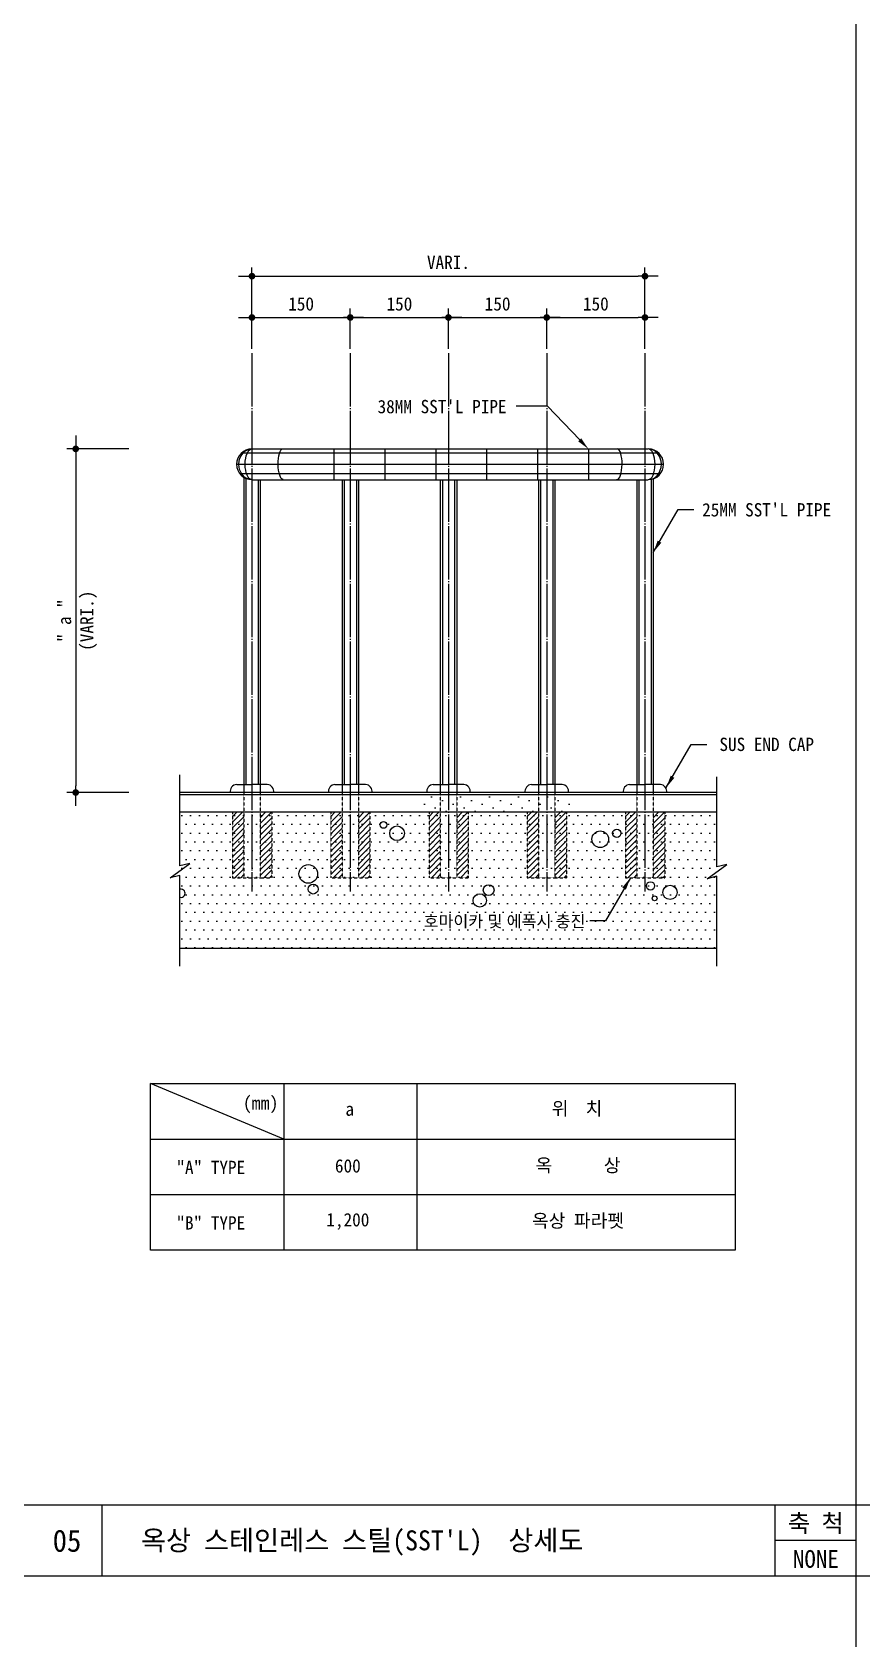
# Model space of a CAD drawing. Header units: millimetres. Extents: x 209 to 75467, y 6568 to 12199.
# Drawn here: x 73093 to 74028, y 6572 to 8391 of the extents above; entities that cross this region are included whole.
import ezdxf
from ezdxf.enums import TextEntityAlignment as Align

# ---------------------------------------------------------------- set-up
doc = ezdxf.new("R2010")
doc.units = ezdxf.units.MM
doc.header["$MEASUREMENT"] = 0
doc.linetypes.add('CENTER', pattern=[65, 60, -2, 1, -2])
doc.linetypes.add('HID', pattern=[2, 1.1, -0.9])
doc.layers.get('0').update_dxf_attribs({"linetype": 'CONTINUOUS'})
for name, color, linetype in [('4WIN', 7, 'CONTINUOUS'), ('A-DET', 7, 'CONTINUOUS'), ('BORDER', 7, 'CONTINUOUS'), ('CA-ANNO-TEXT', 3, 'CONTINUOUS'), ('CEN', 1, 'CENTER'), ('COL', 2, 'CONTINUOUS'), ('EL', 4, 'CONTINUOUS'), ('FIN', 5, 'CONTINUOUS'), ('LEAD-TEX', 3, 'CONTINUOUS'), ('SYM', 7, 'CONTINUOUS')]:
    doc.layers.add(name, color=color, linetype=linetype)
for name, color, linetype, lineweight in [('A-DIMS', 7, 'CONTINUOUS', 25), ('A-MKXS-LEAD', 7, 'CONTINUOUS', 25), ('A-MKXS-TEXT1', 3, 'CONTINUOUS', 25), ('A-XXXX-TABL', 7, 'CONTINUOUS', 25)]:
    doc.layers.add(name, color=color, linetype=linetype, lineweight=lineweight)
doc.styles.add('HY울릉도L', font='H2GTRE.TTF')
doc.styles.add('나눔바른고딕', font='')
doc.styles.add('돋움체', font='')
doc.styles.get('나눔바른고딕').set_extended_font_data('NaviUpdaterGenesis Bold', bold=True)
doc.styles.get('돋움체').set_extended_font_data('DotumChe')
doc.dimstyles.new('CDIM', dxfattribs={"dimtxt": 3, "dimasz": 1.5, "dimexe": 2, "dimexo": 1, "dimgap": 1, "dimtad": 1, "dimdec": 0, "dimrnd": 0.5, "dimzin": 0, "dimdsep": 32, "dimlunit": 6, "dimtxsty": 'HY울릉도L', "dimblk1": '_CIDOT', "dimblk2": '_CIDOT', "dimsah": 1, "dimcen": 5.5, "dimclrd": 2, "dimclre": 2, "dimclrt": 7, "dimadec": 0, "dimazin": 0, "dimtfac": 1, "dimtdec": 0, "dimtix": 1, "dimtmove": 2, "dimatfit": 1, "dimldrblk": '_CIDOT', "dimfxl": 1, "dimtolj": 1, "dimtzin": 0, "dimlwd": -1, "dimarcsym": 0})

# ---------------------------------------------------------------- blocks, each defined once
blk = doc.blocks.new('_CIDOT')
at = {"color": 0, "linetype": 'ByBlock'}
blk.add_line((2, 0), (-1, 0), dxfattribs=at)
at = {"color": 0, "linetype": 'ByBlock', "const_width": 0.5}
blk.add_lwpolyline([(-0.25, 0, 1), (0.25, 0, 1)], format="xyb", close=True, dxfattribs=at)
blk = doc.blocks.new('*D578')
at = {"layer": 'A-DIMS', "lineweight": -2, "transparency": 16777216}
for p, q in [((73340.4, 8034.4), (73340.4, 8079.6)), ((73451.2, 8034.4), (73451.2, 8079.6))]:
    blk.add_line(p, q, dxfattribs=at)
at = {"layer": 'A-DIMS', "transparency": 16777216}
blk.add_line((73347.9, 8069.6), (73443.7, 8069.6), dxfattribs=at)
at = {"layer": 'A-DIMS', "transparency": 16777216, "xscale": 7.5, "yscale": 7.5, "zscale": 7.5, "rotation": 180}
blk.add_blockref('_CIDOT', (73340.4, 8069.6), dxfattribs=at)
at = {"layer": 'A-DIMS', "transparency": 16777216, "xscale": 7.5, "yscale": 7.5, "zscale": 7.5}
blk.add_blockref('_CIDOT', (73451.2, 8069.6), dxfattribs=at)
at = {"layer": 'A-DIMS', "color": 3, "transparency": 16777216, "insert": (73395.8, 8084.8), "char_height": 15, "attachment_point": 5, "style": '돋움체'}
blk.add_mtext('\\A1;150', dxfattribs=at)
blk = doc.blocks.new('*D579')
at = {"layer": 'A-DIMS', "lineweight": -2, "transparency": 16777216}
for p, q in [((73201.5, 7921.5), (73131.8, 7921.5)), ((73201.5, 7534.3), (73131.8, 7534.3))]:
    blk.add_line(p, q, dxfattribs=at)
at = {"layer": 'A-DIMS', "transparency": 16777216}
blk.add_line((73141.8, 7914), (73141.8, 7541.8), dxfattribs=at)
at = {"layer": 'A-DIMS', "transparency": 16777216, "xscale": 7.5, "yscale": 7.5, "zscale": 7.5}
for p, rotation in [((73141.8, 7921.5), 90), ((73141.8, 7534.3), 270)]:
    blk.add_blockref('_CIDOT', p, dxfattribs=dict(at, rotation=rotation))
at = {"layer": 'A-DIMS', "color": 3, "transparency": 16777216, "char_height": 15, "attachment_point": 5, "rotation": 90, "style": '돋움체'}
for s, insert in [('\\A1;{\\C256;" a "', (73129.2, 7727.9)), ('\\A1;(VARI.)}', (73156.3, 7727.9))]:
    blk.add_mtext(s, dxfattribs=dict(at, insert=insert))
blk = doc.blocks.new('*D589')
at = {"layer": 'A-DIMS', "lineweight": -2, "transparency": 16777216}
for p, q in [((73340.4, 8034.4), (73340.4, 8126.1)), ((73783.4, 8034.4), (73783.4, 8126.1))]:
    blk.add_line(p, q, dxfattribs=at)
at = {"layer": 'A-DIMS', "transparency": 16777216}
blk.add_line((73347.9, 8116.1), (73775.9, 8116.1), dxfattribs=at)
at = {"layer": 'A-DIMS', "transparency": 16777216, "xscale": 7.5, "yscale": 7.5, "zscale": 7.5, "rotation": 180}
blk.add_blockref('_CIDOT', (73340.4, 8116.1), dxfattribs=at)
at = {"layer": 'A-DIMS', "transparency": 16777216, "xscale": 7.5, "yscale": 7.5, "zscale": 7.5}
blk.add_blockref('_CIDOT', (73783.4, 8116.1), dxfattribs=at)
at = {"layer": 'A-DIMS', "color": 3, "transparency": 16777216, "insert": (73561.9, 8131.6), "char_height": 15, "attachment_point": 5, "style": '돋움체'}
blk.add_mtext('\\A1;VARI.', dxfattribs=at)
blk = doc.blocks.new('*D590')
at = {"layer": 'A-DIMS', "lineweight": -2, "transparency": 16777216}
for p, q in [((73451.2, 8034.4), (73451.2, 8079.6)), ((73561.9, 8034.4), (73561.9, 8079.6))]:
    blk.add_line(p, q, dxfattribs=at)
at = {"layer": 'A-DIMS', "transparency": 16777216}
blk.add_line((73458.7, 8069.6), (73554.4, 8069.6), dxfattribs=at)
at = {"layer": 'A-DIMS', "transparency": 16777216, "xscale": 7.5, "yscale": 7.5, "zscale": 7.5, "rotation": 180}
blk.add_blockref('_CIDOT', (73451.2, 8069.6), dxfattribs=at)
at = {"layer": 'A-DIMS', "transparency": 16777216, "xscale": 7.5, "yscale": 7.5, "zscale": 7.5}
blk.add_blockref('_CIDOT', (73561.9, 8069.6), dxfattribs=at)
at = {"layer": 'A-DIMS', "color": 3, "transparency": 16777216, "insert": (73506.6, 8084.8), "char_height": 15, "attachment_point": 5, "style": '돋움체'}
blk.add_mtext('\\A1;150', dxfattribs=at)
blk = doc.blocks.new('*D591')
at = {"layer": 'A-DIMS', "lineweight": -2, "transparency": 16777216}
for p, q in [((73561.9, 8034.4), (73561.9, 8079.6)), ((73672.7, 8034.4), (73672.7, 8079.6))]:
    blk.add_line(p, q, dxfattribs=at)
at = {"layer": 'A-DIMS', "transparency": 16777216}
blk.add_line((73569.4, 8069.6), (73665.2, 8069.6), dxfattribs=at)
at = {"layer": 'A-DIMS', "transparency": 16777216, "xscale": 7.5, "yscale": 7.5, "zscale": 7.5, "rotation": 180}
blk.add_blockref('_CIDOT', (73561.9, 8069.6), dxfattribs=at)
at = {"layer": 'A-DIMS', "transparency": 16777216, "xscale": 7.5, "yscale": 7.5, "zscale": 7.5}
blk.add_blockref('_CIDOT', (73672.7, 8069.6), dxfattribs=at)
at = {"layer": 'A-DIMS', "color": 3, "transparency": 16777216, "insert": (73617.3, 8084.8), "char_height": 15, "attachment_point": 5, "style": '돋움체'}
blk.add_mtext('\\A1;150', dxfattribs=at)
blk = doc.blocks.new('*D592')
at = {"layer": 'A-DIMS', "lineweight": -2, "transparency": 16777216}
for p, q in [((73672.7, 8034.4), (73672.7, 8079.6)), ((73783.4, 8034.4), (73783.4, 8079.6))]:
    blk.add_line(p, q, dxfattribs=at)
at = {"layer": 'A-DIMS', "transparency": 16777216}
blk.add_line((73680.2, 8069.6), (73775.9, 8069.6), dxfattribs=at)
at = {"layer": 'A-DIMS', "transparency": 16777216, "xscale": 7.5, "yscale": 7.5, "zscale": 7.5, "rotation": 180}
blk.add_blockref('_CIDOT', (73672.7, 8069.6), dxfattribs=at)
at = {"layer": 'A-DIMS', "transparency": 16777216, "xscale": 7.5, "yscale": 7.5, "zscale": 7.5}
blk.add_blockref('_CIDOT', (73783.4, 8069.6), dxfattribs=at)
at = {"layer": 'A-DIMS', "color": 3, "transparency": 16777216, "insert": (73728, 8084.8), "char_height": 15, "attachment_point": 5, "style": '돋움체'}
blk.add_mtext('\\A1;150', dxfattribs=at)

msp = doc.modelspace()

# ---------------------------------------------------------------- hatches: boundary and pattern name
at = {"layer": '4WIN'}
h = msp.add_hatch(dxfattribs=at)
h.set_pattern_fill('DOTS', scale=184.570312, angle=45, style=0)
h.set_pattern_definition([(45, (69256.417, 4727.57), (-4.078466, 12.235399), [0, -11.535645])])
h.paths.add_polyline_path([(73705.7, 7532.1), (73534.2, 7532.1), (73534.2, 7512.1), (73705.7, 7512.1)])
h = msp.add_hatch(dxfattribs=at)
h.set_pattern_fill('ANSI31', scale=36.914062, style=0)
h.set_pattern_definition([(45, (69196.895, 4579.97), (-3.262773, 3.262773), [])])
h.paths.add_polyline_path([(73331.2, 7512.1), (73318.5, 7512.1), (73318.5, 7438.3), (73330.5, 7438.3), (73331.2, 7438.3)])
h.paths.add_polyline_path([(73362.7, 7512.1), (73349.7, 7512.1), (73349.7, 7438.3), (73350.4, 7438.3), (73362.7, 7438.3)])
h = msp.add_hatch(dxfattribs=at)
h.set_pattern_fill('ANSI31', scale=36.914062, style=0)
h.set_pattern_definition([(45, (69307.637, 4579.97), (-3.262773, 3.262773), [])])
h.paths.add_polyline_path([(73442, 7512.1), (73429.2, 7512.1), (73429.2, 7438.3), (73441.2, 7438.3), (73442, 7438.3)])
h.paths.add_polyline_path([(73473.4, 7512.1), (73460.4, 7512.1), (73460.4, 7438.3), (73461.2, 7438.3), (73473.4, 7438.3)])
h = msp.add_hatch(dxfattribs=at)
h.set_pattern_fill('ANSI31', scale=36.914062, style=0)
h.set_pattern_definition([(45, (69418.3794, 4579.97), (-3.262773, 3.262773), [])])
h.paths.add_polyline_path([(73552.7, 7512.1), (73540, 7512.1), (73540, 7438.3), (73552, 7438.3), (73552.7, 7438.3)])
h.paths.add_polyline_path([(73584.1, 7512.1), (73571.2, 7512.1), (73571.2, 7438.3), (73571.9, 7438.3), (73584.1, 7438.3)])
h = msp.add_hatch(dxfattribs=at)
h.set_pattern_fill('ANSI31', scale=36.914062, style=0)
h.set_pattern_definition([(45, (69529.1215, 4579.97), (-3.262773, 3.262773), [])])
h.paths.add_polyline_path([(73663.4, 7512.1), (73650.7, 7512.1), (73650.7, 7438.3), (73662.7, 7438.3), (73663.4, 7438.3)])
h.paths.add_polyline_path([(73694.9, 7512.1), (73681.9, 7512.1), (73681.9, 7438.3), (73682.6, 7438.3), (73694.9, 7438.3)])
h = msp.add_hatch(dxfattribs=at)
h.set_pattern_fill('ANSI31', scale=36.914062, style=0)
h.set_pattern_definition([(45, (69639.8637, 4579.97), (-3.262773, 3.262773), [])])
h.paths.add_polyline_path([(73774.2, 7512.1), (73761.5, 7512.1), (73761.5, 7438.3), (73773.4, 7438.3), (73774.2, 7438.3)])
h.paths.add_polyline_path([(73805.6, 7512.1), (73792.6, 7512.1), (73792.6, 7438.3), (73793.4, 7438.3), (73805.6, 7438.3)])
at = {"layer": 'A-DET'}
h = msp.add_hatch(dxfattribs=at)
h.set_pattern_fill('DOTS', scale=6.25, style=0)
h.set_pattern_definition([(0, (1147165.373, -1898007.448), (4.9609375, 9.921875), [0, -9.921875])])
h.paths.add_polyline_path([(73259.3, 7358.6), (73864.5, 7358.6), (73864.5, 7512.1), (73259.3, 7512.1)])

# ---------------------------------------------------------------- linework, layer by layer
at = {"color": 6, "linetype": 'HID', "ltscale": 0.2}
for p, q in [((73318.5, 7512.1), (73318.5, 7438.3)), ((73362.7, 7512.1), (73362.7, 7438.3)), ((73429.2, 7512.1), (73429.2, 7438.3)), ((73473.4, 7512.1), (73473.4, 7438.3)), ((73540, 7512.1), (73540, 7438.3)), ((73584.1, 7512.1), (73584.1, 7438.3)), ((73650.7, 7512.1), (73650.7, 7438.3)), ((73694.9, 7512.1), (73694.9, 7438.3)), ((73761.5, 7512.1), (73761.5, 7438.3)), ((73805.6, 7512.1), (73805.6, 7438.3)), ((73318.5, 7438.3), (73330.5, 7438.3)), ((73330.5, 7438.3), (73350.4, 7438.3)), ((73350.4, 7438.3), (73362.7, 7438.3)), ((73429.2, 7438.3), (73441.2, 7438.3)), ((73441.2, 7438.3), (73461.2, 7438.3)), ((73461.2, 7438.3), (73473.4, 7438.3)), ((73540, 7438.3), (73552, 7438.3)), ((73552, 7438.3), (73571.9, 7438.3)), ((73571.9, 7438.3), (73584.1, 7438.3)), ((73650.7, 7438.3), (73662.7, 7438.3)), ((73662.7, 7438.3), (73682.6, 7438.3)), ((73682.6, 7438.3), (73694.9, 7438.3)), ((73761.5, 7438.3), (73773.4, 7438.3)), ((73773.4, 7438.3), (73793.4, 7438.3)), ((73793.4, 7438.3), (73805.6, 7438.3))]:
    msp.add_line(p, q, dxfattribs=at)
at = {"layer": '4WIN', "color": 7}
for p, q in [((73329, 7917.2), (73798.6, 7917.2)), ((73340.4, 7921.5), (73787.1, 7921.5)), ((73432.7, 7921.5), (73432.7, 7886.8)), ((73490.1, 7921.5), (73490.1, 7886.8)), ((73547.5, 7921.5), (73547.5, 7886.8)), ((73604.8, 7921.5), (73604.8, 7886.8)), ((73662.2, 7921.5), (73662.2, 7886.8)), ((73719.6, 7921.5), (73719.6, 7886.8)), ((73323.1, 7904.2), (73804.5, 7904.2)), ((73326.6, 7893.7), (73800.9, 7893.7)), ((73340.4, 7886.8), (73787.1, 7886.8))]:
    msp.add_line(p, q, dxfattribs=at)
for centre, radius in [((73488.7, 7497.8), 3.76), ((73504, 7488.4), 8.31), ((73733, 7481.7), 9.34), ((73751.6, 7488.4), 4.67), ((73607.2, 7424.4), 6.05), ((73789.6, 7429.1), 4.67), ((73811.6, 7421.8), 8), ((73597.2, 7412.7), 7.52), ((73794.3, 7415.1), 2.67)]:
    msp.add_circle(centre, radius, dxfattribs=at)
msp.add_arc((73260.4, 7420.8), 4.67, 256.913, 103.087, dxfattribs=at)
at = {"layer": '4WIN', "color": 7, "extrusion": (0, 0, -1)}
msp.add_ellipse((73375.5, 7904.2), major_axis=(-0.2, 17.3), ratio=0.321848, start_param=3.141593, end_param=6.283185, dxfattribs=at)
at = {"layer": '4WIN', "color": 7}
msp.add_ellipse((73752, 7904.2), major_axis=(0.2, 17.3), ratio=0.321848, start_param=3.141593, end_param=6.283185, dxfattribs=at)
at = {"layer": 'A-DET', "color": 4, "linetype": 'HID', "ltscale": 0.2}
for p, q in [((73331.2, 7534.3), (73331.2, 7438.3)), ((73349.7, 7534.3), (73349.7, 7438.3)), ((73442, 7534.3), (73442, 7438.3)), ((73460.4, 7534.3), (73460.4, 7438.3)), ((73552.7, 7534.3), (73552.7, 7438.3)), ((73571.2, 7534.3), (73571.2, 7438.3)), ((73663.4, 7534.3), (73663.4, 7438.3)), ((73681.9, 7534.3), (73681.9, 7438.3)), ((73774.2, 7534.3), (73774.2, 7438.3)), ((73792.6, 7534.3), (73792.6, 7438.3))]:
    msp.add_line(p, q, dxfattribs=at)
at = {"layer": 'A-DET', "color": 7}
for centre, radius in [((73403.9, 7442.6), 10.5), ((73409.4, 7425.5), 5.54)]:
    msp.add_circle(centre, radius, dxfattribs=at)
at = {"layer": 'A-MKXS-LEAD'}
for p, q in [((73673.4, 7969.5), (73638.3, 7969.5)), ((73709.8, 7931.7), (73673.4, 7969.5)), ((73792.6, 7804.7), (73820.8, 7853.4)), ((73820.8, 7853.4), (73838.5, 7853.4)), ((73807.3, 7539.8), (73835.5, 7588.5)), ((73835.5, 7588.5), (73853.2, 7588.5)), ((73767, 7438.3), (73738.8, 7389.6)), ((73738.8, 7389.6), (73721.1, 7389.6))]:
    msp.add_line(p, q, dxfattribs=at)
for points in [[(73708.1, 7930.1), (73711.5, 7933.4), (73719.6, 7921.5)], [(73797.7, 7818.1), (73801.8, 7815.8), (73792.6, 7804.7)], [(73812.4, 7553.3), (73816.5, 7550.9), (73807.3, 7539.8)], [(73761.9, 7424.8), (73757.8, 7427.2), (73767, 7438.3)]]:
    msp.add_solid(points, dxfattribs=at)
at = {"layer": 'A-MKXS-TEXT1'}
msp.add_line((73376.2, 7206.3), (73376.2, 7018.8), dxfattribs=at)
at = {"layer": 'A-XXXX-TABL'}
for p, q in [((74021.4, 6571.8), (74021.4, 8409.2)), ((71504.5, 6731.8), (75178.2, 6731.8)), ((73171.4, 6731.8), (73171.4, 6651.8)), ((73929.8, 6731.8), (73929.8, 6651.8)), ((73929.8, 6691.8), (74021.4, 6691.8)), ((71504.5, 6651.8), (75178.2, 6651.8))]:
    msp.add_line(p, q, dxfattribs=at)
at = {"layer": 'BORDER'}
for p, q in [((73331.2, 7543.2), (73331.2, 7534.3)), ((73442, 7543.2), (73442, 7534.3)), ((73552.7, 7543.2), (73552.7, 7534.3)), ((73663.4, 7543.2), (73663.4, 7534.3)), ((73774.2, 7543.2), (73774.2, 7534.3))]:
    msp.add_line(p, q, dxfattribs=at)
for centre, start, end in [((73340.4, 7904.2), 90, 270), ((73787.1, 7904.2), 270, 90)]:
    msp.add_arc(centre, 17.3, start, end, dxfattribs=at)
at = {"layer": 'BORDER', "extrusion": (0, 0, -1)}
for ratio in [0.851901, 0.443501]:
    msp.add_ellipse((73340.4, 7904.2), major_axis=(0, 17.3), ratio=ratio, start_param=3.141593, end_param=6.283185, dxfattribs=at)
at = {"layer": 'BORDER'}
for ratio in [0.443501, 0.851901]:
    msp.add_ellipse((73787.1, 7904.2), major_axis=(0, 17.3), ratio=ratio, start_param=3.141593, end_param=6.283185, dxfattribs=at)
at = {"layer": 'CEN'}
for p, q in [((73340.4, 8029.4), (73340.4, 7422.8)), ((73451.2, 8029.4), (73451.2, 7422.8)), ((73561.9, 8029.4), (73561.9, 7422.8)), ((73672.7, 8029.4), (73672.7, 7422.8)), ((73783.4, 8029.4), (73783.4, 7422.8))]:
    msp.add_line(p, q, dxfattribs=at)
at = {"layer": 'COL'}
for p, q in [((73259.3, 7532.1), (73864.5, 7532.1)), ((73864.5, 7358.6), (73259.3, 7358.6))]:
    msp.add_line(p, q, dxfattribs=at)
at = {"layer": 'EL'}
for p, q in [((73331.2, 7889.5), (73331.2, 7543.2)), ((73333.6, 7888.2), (73333.6, 7543.2)), ((73347.3, 7886.8), (73347.3, 7543.2)), ((73349.7, 7886.8), (73349.7, 7534.3)), ((73442, 7886.8), (73442, 7543.2)), ((73444.3, 7886.8), (73444.3, 7543.2)), ((73458.1, 7886.8), (73458.1, 7543.2)), ((73460.4, 7886.8), (73460.4, 7534.3)), ((73552.7, 7886.8), (73552.7, 7543.2)), ((73555.1, 7886.8), (73555.1, 7543.2)), ((73568.8, 7886.8), (73568.8, 7543.2)), ((73571.2, 7886.8), (73571.2, 7534.3)), ((73663.4, 7886.8), (73663.4, 7543.2)), ((73665.8, 7886.8), (73665.8, 7543.2)), ((73679.5, 7886.8), (73679.5, 7543.2)), ((73681.9, 7886.8), (73681.9, 7534.3)), ((73774.2, 7886.8), (73774.2, 7543.2)), ((73776.5, 7886.8), (73776.5, 7543.2)), ((73790.3, 7887.1), (73790.3, 7543.2)), ((73792.6, 7887.7), (73792.6, 7534.3)), ((73323.2, 7543.2), (73340.4, 7543.2)), ((73357.7, 7543.2), (73340.4, 7543.2)), ((73433.9, 7543.2), (73451.2, 7543.2)), ((73468.5, 7543.2), (73451.2, 7543.2)), ((73544.6, 7543.2), (73561.9, 7543.2)), ((73579.2, 7543.2), (73561.9, 7543.2)), ((73655.4, 7543.2), (73672.7, 7543.2)), ((73690, 7543.2), (73672.7, 7543.2)), ((73766.1, 7543.2), (73783.4, 7543.2)), ((73800.7, 7543.2), (73783.4, 7543.2))]:
    msp.add_line(p, q, dxfattribs=at)
for centre, start, end in [((73323.4, 7535.7), 92.1681, 190.8425), ((73357.4, 7535.7), 349.1575, 87.8319), ((73434.2, 7535.7), 92.1681, 190.8425), ((73468.2, 7535.7), 349.1575, 87.8319), ((73544.9, 7535.7), 92.1681, 190.8425), ((73578.9, 7535.7), 349.1575, 87.8319), ((73655.7, 7535.7), 92.1681, 190.8425), ((73689.7, 7535.7), 349.1575, 87.8319), ((73766.4, 7535.7), 92.1681, 190.8425), ((73800.4, 7535.7), 349.1575, 87.8319)]:
    msp.add_arc(centre, 7.55, start, end, dxfattribs=at)
at = {"layer": 'FIN'}
for p, q in [((73864.5, 7534.3), (73259.3, 7534.3)), ((73864.5, 7512.1), (73259.3, 7512.1))]:
    msp.add_line(p, q, dxfattribs=at)
at = {"layer": 'SYM'}
for p, q in [((73376.2, 7143.8), (73226.2, 7206.3)), ((73526.2, 7206.3), (73526.2, 7018.8)), ((73226.2, 7143.8), (73885.1, 7143.8)), ((73226.2, 7081.3), (73885.1, 7081.3))]:
    msp.add_line(p, q, dxfattribs=at)
for points in [[(73259.3, 7338.6), (73259.3, 7441), (73248.3, 7438.3), (73270.3, 7454.5), (73259.3, 7451.8), (73259.3, 7554.3)], [(73864.5, 7338.6), (73864.5, 7439.9), (73853.5, 7437.2), (73875.5, 7453.4), (73864.5, 7450.7), (73864.5, 7552.1)]]:
    msp.add_lwpolyline(points, dxfattribs=at)
at = {"layer": 'SYM', "color": 3}
msp.add_lwpolyline([(73226.2, 7206.3), (73885.1, 7206.3), (73885.1, 7018.8), (73226.2, 7018.8)], close=True, dxfattribs=at)

# ---------------------------------------------------------------- texts
at = {"layer": 'A-MKXS-TEXT1', "style": '돋움체'}
for s, p in [('축 척', (73976, 6700.9)), ('NONE', (73976, 6660.7))]:
    msp.add_text(s, height=20, dxfattribs=at).set_placement(p, align=Align.CENTER)
msp.add_text("옥상 스테인레스 스틸(SST'L)  상세도", height=22.5, dxfattribs=at).set_placement((73215.3, 6680.4))
at = {"layer": 'A-MKXS-TEXT1', "char_height": 15, "width": 1761.6, "style": '돋움체'}
for s, insert, attachment_point in [("38MM SST'L PIPE", (73627.4, 7976.7), 3), ("25MM SST'L PIPE", (73993.2, 7860.4), 3), ('(㎜)', (73350.2, 7182.5), 5), ('위  치', (73706.8, 7177.5), 5), ('a', (73450.6, 7177.5), 5), ('"A" TYPE', (73294, 7111.9), 5), ('600', (73448.5, 7113.5), 5), ('옥      상', (73707.9, 7113.5), 5), ('1,200', (73448.5, 7051), 5), ('옥상 파라펫', (73707.9, 7051), 5), ('"B" TYPE', (73294, 7049.4), 5)]:
    msp.add_mtext(s, dxfattribs=dict(at, insert=insert, attachment_point=attachment_point))
at = {"layer": 'A-MKXS-TEXT1', "insert": (73973.9, 7596.1), "char_height": 15, "width": 1761.6, "attachment_point": 3, "line_spacing_factor": 0.75, "style": '돋움체'}
msp.add_mtext('SUS END CAP', dxfattribs=at)
at = {"layer": 'CA-ANNO-TEXT', "style": '돋움체'}
msp.add_text('05', height=25, dxfattribs=at).set_placement((73115.8, 6678.8))
at = {"layer": 'LEAD-TEX', "insert": (73716.2, 7395.9), "char_height": 13.333, "width": 1761.6, "attachment_point": 3, "style": '나눔바른고딕'}
msp.add_mtext('호마이카 및 에폭시 충진', dxfattribs=at)

# ---------------------------------------------------------------- dimensions: what is measured, and where the dimension line sits
at = {"layer": 'A-DIMS'}
for base, p1, p2, text, picture, middle in [((73783.4, 8116.1), (73340.4, 8029.4), (73783.4, 8029.4), 'VARI.', '*D589', (73561.9, 8131.6)), ((73451.2, 8069.6), (73340.4, 8029.4), (73451.2, 8029.4), '150', '*D578', (73395.8, 8084.8)), ((73561.9, 8069.6), (73451.2, 8029.4), (73561.9, 8029.4), '150', '*D590', (73506.6, 8084.8)), ((73672.7, 8069.6), (73561.9, 8029.4), (73672.7, 8029.4), '150', '*D591', (73617.3, 8084.8)), ((73783.4, 8069.6), (73672.7, 8029.4), (73783.4, 8029.4), '150', '*D592', (73728, 8084.8))]:
    dim = msp.add_linear_dim(base=base, p1=p1, p2=p2, text=text, dimstyle='CDIM', override={"dimscale": 5, "dimtxsty": '돋움체', "dimclrd": 256, "dimclre": 256, "dimclrt": 3}, dxfattribs=at)
    dim.commit()
    dim.dimension.update_dxf_attribs({"geometry": picture, "text_midpoint": middle, "dimtype": 160})
dim = msp.add_linear_dim(base=(73141.8, 7534.3), p1=(73206.5, 7921.5), p2=(73206.5, 7534.3), angle=90, text='{\\C256;" a "\\X(VARI.)}', dimstyle='CDIM', override={"dimscale": 5, "dimtxsty": '돋움체', "dimclrd": 256, "dimclre": 256, "dimclrt": 3}, dxfattribs=at)
dim.commit()
dim.dimension.update_dxf_attribs({"geometry": '*D579', "text_midpoint": (73141.8, 7727.9)})

doc.saveas('drawing.dxf')
